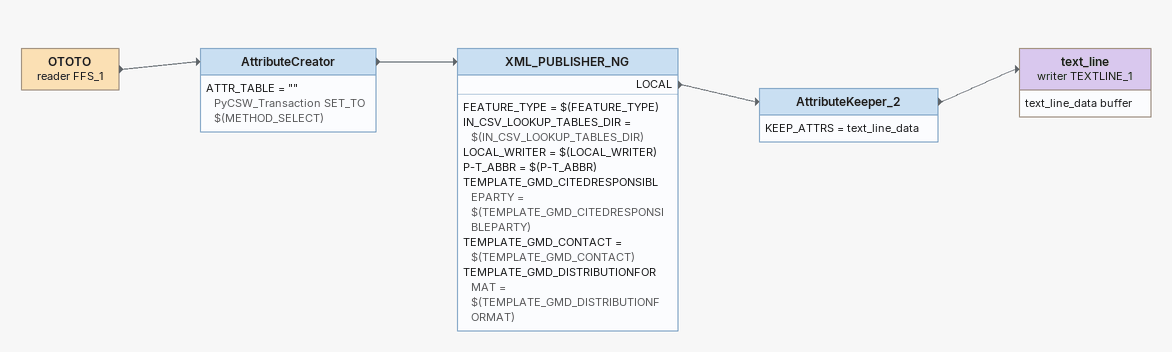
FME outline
OTOTO (reader FFS_1)
    -> AttributeCreator
AttributeCreator
    ATTR_TABLE = "" PyCSW_Transaction SET_TO $(METHOD_SELECT)
    -> XML_PUBLISHER_NG
XML_PUBLISHER_NG
    FEATURE_TYPE = $(FEATURE_TYPE)
    IN_CSV_LOOKUP_TABLES_DIR = $(IN_CSV_LOOKUP_TABLES_DIR)
    LOCAL_WRITER = $(LOCAL_WRITER)
    P-T_ABBR = $(P-T_ABBR)
    TEMPLATE_GMD_CITEDRESPONSIBLEPARTY = $(TEMPLATE_GMD_CITEDRESPONSIBLEPARTY)
    TEMPLATE_GMD_CONTACT = $(TEMPLATE_GMD_CONTACT)
    TEMPLATE_GMD_DISTRIBUTIONFORMAT = $(TEMPLATE_GMD_DISTRIBUTIONFORMAT)
    LOCAL -> AttributeKeeper_2
AttributeKeeper_2
    KEEP_ATTRS = text_line_data
    -> text_line (writer TEXTLINE_1)
text_line (writer TEXTLINE_1)
    attributes: text_line_data buffer
